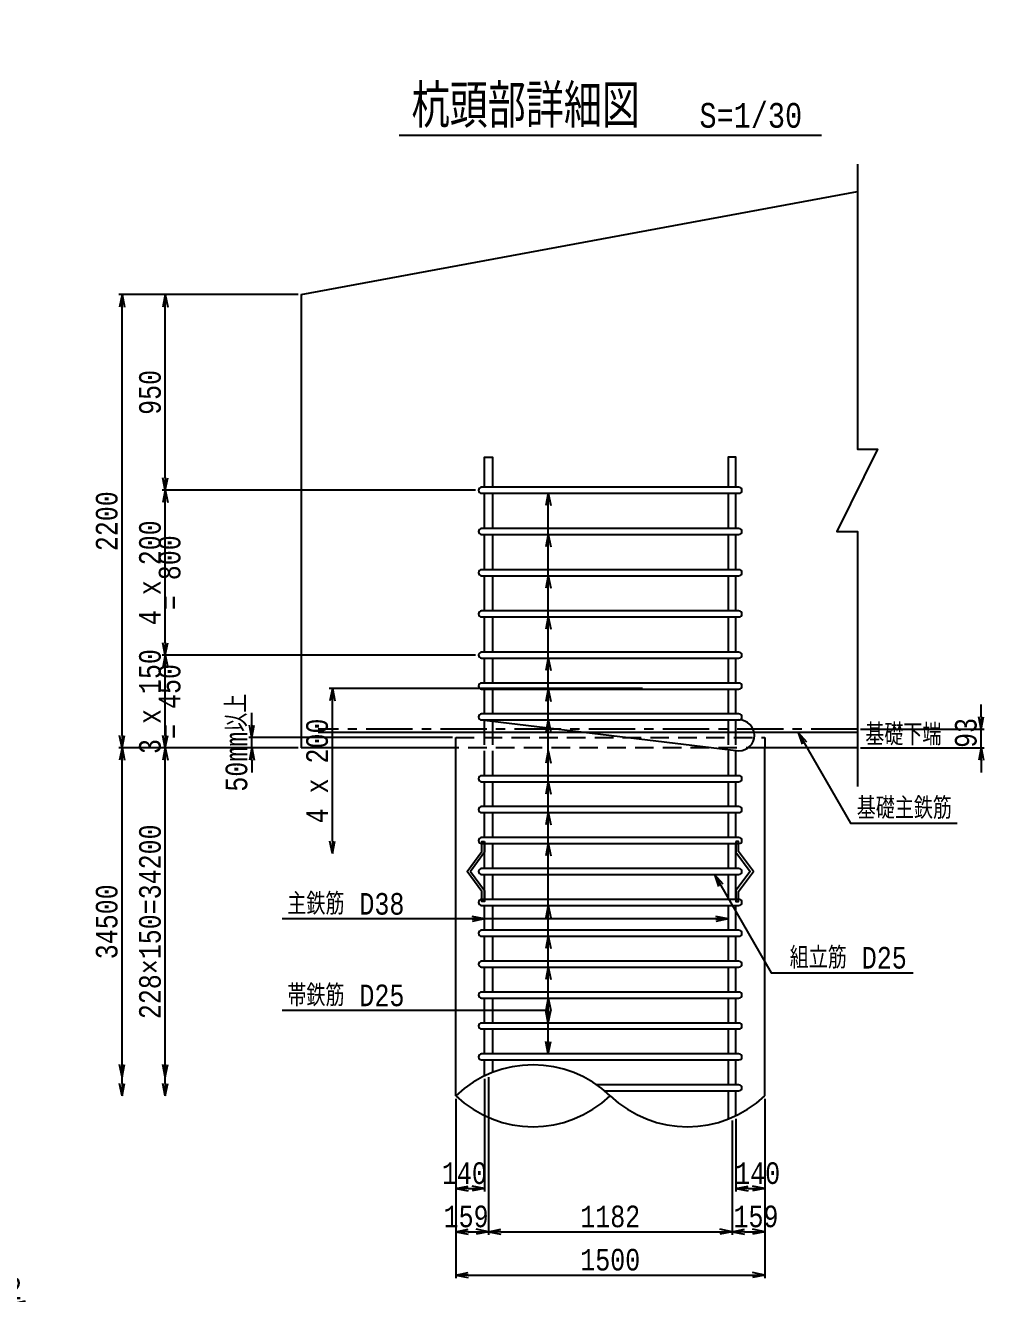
# Model space of a CAD drawing. Extents: x 0 to 42340, y 0 to 30392.
# Drawn here: x 23808 to 31690, y 8544 to 18805 of the extents above; entities that cross this region are included whole.
import ezdxf
from ezdxf.enums import TextEntityAlignment as Align

# ---------------------------------------------------------------- set-up
doc = ezdxf.new("R2010")
doc.units = 0
doc.header["$LTSCALE"] = 300
doc.header["$MEASUREMENT"] = 0
doc.linetypes.add('CENTER', pattern=[2, 1.25, -0.25, 0.25, -0.25])
doc.linetypes.add('DASHED', pattern=[0.75, 0.5, -0.25])
doc.layers.get('0').update_dxf_attribs({"linetype": 'CONTINUOUS'})
doc.layers.get('DEFPOINTS').update_dxf_attribs({"linetype": 'CONTINUOUS'})
for name, color, linetype in [('1002', 1, 'CONTINUOUS'), ('スターラップ', 6, 'CONTINUOUS'), ('主筋', 3, 'CONTINUOUS'), ('引き出し線', 2, 'CONTINUOUS'), ('構造線', 7, 'CONTINUOUS'), ('配力筋', 4, 'CONTINUOUS')]:
    doc.layers.add(name, color=color, linetype=linetype)
doc.styles.get("Standard").update_dxf_attribs({"font": 'monotxt.shx', "width": 0.8, "bigfont": 'extfont.shx'})
doc.dimstyles.new('DIMST1_1', dxfattribs={"dimscale": 50, "dimtxt": 4, "dimasz": 2, "dimexe": 0.5, "dimexo": 0.5, "dimgap": 0.09, "dimtad": 0, "dimdec": 0, "dimzin": 0, "dimtxsty": 'STANDARD', "dimblk": 'ARROW_1', "dimblk1": 'ARROW_1', "dimblk2": 'ARROW_1', "dimcen": 1, "dimdle": 3, "dimclrd": 1, "dimclre": 1, "dimclrt": 3, "dimazin": 3, "dimtfac": 1, "dimtdec": 4, "dimtix": 1, "dimtmove": 0, "dimatfit": 3, "dimtvp": 0.7, "dimtolj": 1, "dimtzin": 0})

# ---------------------------------------------------------------- blocks, each defined once
blk = doc.blocks.new('ARROW_1')
at = {"color": 0}
for p, q in [((0, 0), (-1, 0.2)), ((0, 0), (-1, -0.2)), ((-1, 0), (0, 0))]:
    blk.add_line(p, q, dxfattribs=at)
blk = doc.blocks.new('*D58')
at = {"color": 2, "linetype": 'BYBLOCK'}
for p, q in [((28642, 8515), (28642, 7065)), ((31143, 8515), (31143, 7065)), ((28742, 7090), (31043, 7090))]:
    blk.add_line(p, q, dxfattribs=at)
at = {"layer": 'DEFPOINTS', "color": 0, "linetype": 'BYBLOCK'}
for p in [(28642, 8540), (31143, 8540), (31143, 7090)]:
    blk.add_point(p, dxfattribs=at)
at = {"color": 2, "linetype": 'BYBLOCK', "xscale": 100, "yscale": 100, "zscale": 100, "rotation": 180}
blk.add_blockref('ARROW_1', (28642, 7090), dxfattribs=at)
at = {"color": 2, "linetype": 'BYBLOCK', "xscale": 100, "yscale": 100, "zscale": 100}
blk.add_blockref('ARROW_1', (31143, 7090), dxfattribs=at)
at = {"color": 6, "linetype": 'BYBLOCK', "insert": (29892, 7213), "char_height": 175, "attachment_point": 5}
blk.add_mtext('\\A1;1500', dxfattribs=at)
blk = doc.blocks.new('*D59')
at = {"color": 2, "linetype": 'BYBLOCK'}
for p, q in [((28907, 8691), (28907, 7415)), ((28742, 7440), (28807, 7440))]:
    blk.add_line(p, q, dxfattribs=at)
at = {"layer": 'DEFPOINTS', "color": 0, "linetype": 'BYBLOCK'}
for p in [(28907, 8716), (28642, 7440), (28907, 7440)]:
    blk.add_point(p, dxfattribs=at)
at = {"color": 2, "linetype": 'BYBLOCK', "xscale": 100, "yscale": 100, "zscale": 100, "rotation": 180}
blk.add_blockref('ARROW_1', (28642, 7440), dxfattribs=at)
at = {"color": 2, "linetype": 'BYBLOCK', "xscale": 100, "yscale": 100, "zscale": 100}
blk.add_blockref('ARROW_1', (28907, 7440), dxfattribs=at)
at = {"color": 6, "linetype": 'BYBLOCK', "insert": (28726, 7563), "char_height": 175, "attachment_point": 5}
blk.add_mtext('\\A1;159', dxfattribs=at)
blk = doc.blocks.new('*D60')
at = {"color": 2, "linetype": 'BYBLOCK'}
for p, q in [((24940, 10244), (24940, 12859)), ((30878, 8340), (30878, 7415)), ((29007, 7440), (30778, 7440))]:
    blk.add_line(p, q, dxfattribs=at)
at = {"layer": 'DEFPOINTS', "color": 0, "linetype": 'BYBLOCK'}
for p in [(24940, 12959), (24940, 12959), (24940, 10144), (28907, 8716), (30878, 8365), (30878, 7440)]:
    blk.add_point(p, dxfattribs=at)
at = {"color": 2, "linetype": 'BYBLOCK', "xscale": 100, "yscale": 100, "zscale": 100}
for p, rotation in [((24940, 12959), 90), ((24940, 10144), 270), ((28907, 7440), 180)]:
    blk.add_blockref('ARROW_1', p, dxfattribs=dict(at, rotation=rotation))
blk.add_blockref('ARROW_1', (30878, 7440), dxfattribs=at)
at = {"color": 6, "linetype": 'BYBLOCK', "insert": (24817, 11552), "char_height": 175, "attachment_point": 5, "rotation": 90}
blk.add_mtext('\\A1;228×150=34200', dxfattribs=at)
at = {"color": 6, "linetype": 'BYBLOCK', "insert": (29892, 7563), "char_height": 175, "attachment_point": 5}
blk.add_mtext('\\A1;1182', dxfattribs=at)
blk = doc.blocks.new('*D61')
at = {"color": 2, "linetype": 'BYBLOCK'}
blk.add_line((30978, 7440), (31043, 7440), dxfattribs=at)
at = {"layer": 'DEFPOINTS', "color": 0, "linetype": 'BYBLOCK'}
for p in [(30878, 8365), (31143, 7440), (31143, 7440)]:
    blk.add_point(p, dxfattribs=at)
at = {"color": 2, "linetype": 'BYBLOCK', "xscale": 100, "yscale": 100, "zscale": 100, "rotation": 180}
blk.add_blockref('ARROW_1', (30878, 7440), dxfattribs=at)
at = {"color": 2, "linetype": 'BYBLOCK', "xscale": 100, "yscale": 100, "zscale": 100}
blk.add_blockref('ARROW_1', (31143, 7440), dxfattribs=at)
at = {"color": 6, "linetype": 'BYBLOCK', "insert": (31071, 7563), "char_height": 175, "attachment_point": 5}
blk.add_mtext('\\A1;159', dxfattribs=at)
blk = doc.blocks.new('*D62')
at = {"color": 2, "linetype": 'BYBLOCK'}
for p, q in [((28875, 8676), (28875, 7765)), ((28742, 7790), (28775, 7790))]:
    blk.add_line(p, q, dxfattribs=at)
at = {"layer": 'DEFPOINTS', "color": 0, "linetype": 'BYBLOCK'}
for p in [(28875, 8701), (28642, 7790), (28875, 7790)]:
    blk.add_point(p, dxfattribs=at)
at = {"color": 2, "linetype": 'BYBLOCK', "xscale": 100, "yscale": 100, "zscale": 100, "rotation": 180}
blk.add_blockref('ARROW_1', (28642, 7790), dxfattribs=at)
at = {"color": 2, "linetype": 'BYBLOCK', "xscale": 100, "yscale": 100, "zscale": 100}
blk.add_blockref('ARROW_1', (28875, 7790), dxfattribs=at)
at = {"color": 6, "linetype": 'BYBLOCK', "insert": (28712, 7913), "char_height": 175, "attachment_point": 5}
blk.add_mtext('\\A1;140', dxfattribs=at)
blk = doc.blocks.new('*D63')
at = {"color": 2, "linetype": 'BYBLOCK'}
for p, q in [((27367, 11355), (25917, 11355)), ((25942, 8640), (25942, 11255))]:
    blk.add_line(p, q, dxfattribs=at)
at = {"layer": 'DEFPOINTS', "color": 0, "linetype": 'BYBLOCK'}
for p in [(25942, 11355), (27392, 11355), (25942, 8540)]:
    blk.add_point(p, dxfattribs=at)
at = {"color": 2, "linetype": 'BYBLOCK', "xscale": 100, "yscale": 100, "zscale": 100}
for p, rotation in [((25942, 11355), 90), ((25942, 8540), 270)]:
    blk.add_blockref('ARROW_1', p, dxfattribs=dict(at, rotation=rotation))
at = {"color": 6, "linetype": 'BYBLOCK', "insert": (25819, 9948), "char_height": 175, "attachment_point": 5, "rotation": 90}
blk.add_mtext('\\A1;34500', dxfattribs=at)
blk = doc.blocks.new('*D64')
at = {"color": 2, "linetype": 'BYBLOCK'}
for p, q in [((26015, 16626), (24565, 16626)), ((24590, 13059), (24590, 16526))]:
    blk.add_line(p, q, dxfattribs=at)
at = {"layer": 'DEFPOINTS', "color": 0, "linetype": 'BYBLOCK'}
for p in [(24590, 16626), (26040, 16626), (26040, 12959)]:
    blk.add_point(p, dxfattribs=at)
at = {"color": 2, "linetype": 'BYBLOCK', "xscale": 100, "yscale": 100, "zscale": 100}
for p, rotation in [((24590, 16626), 90), ((24590, 12959), 270)]:
    blk.add_blockref('ARROW_1', p, dxfattribs=dict(at, rotation=rotation))
at = {"color": 6, "linetype": 'BYBLOCK', "insert": (24467, 14793), "char_height": 175, "attachment_point": 5, "rotation": 90}
blk.add_mtext('\\A1;2200', dxfattribs=at)
blk = doc.blocks.new('*D66')
at = {"color": 2, "linetype": 'BYBLOCK'}
for p, q in [((28802, 12105), (26267, 12105)), ((26292, 11455), (26292, 12005))]:
    blk.add_line(p, q, dxfattribs=at)
at = {"layer": 'DEFPOINTS', "color": 0, "linetype": 'BYBLOCK'}
for p in [(26292, 12105), (28827, 12105), (26292, 11355)]:
    blk.add_point(p, dxfattribs=at)
at = {"color": 2, "linetype": 'BYBLOCK', "xscale": 100, "yscale": 100, "zscale": 100}
for p, rotation in [((26292, 12105), 90), ((26292, 11355), 270)]:
    blk.add_blockref('ARROW_1', p, dxfattribs=dict(at, rotation=rotation))
at = {"color": 6, "linetype": 'BYBLOCK', "insert": (26169, 11730), "char_height": 175, "attachment_point": 5, "rotation": 90}
blk.add_mtext('\\A1;3 x 150 ', dxfattribs=at)
blk = doc.blocks.new('*D67')
at = {"color": 2, "linetype": 'BYBLOCK'}
for p, q in [((28802, 13439), (26267, 13439)), ((26292, 12205), (26292, 13339)), ((24961, 6402), (24961, 6885)), ((25061, 5402), (25061, 6885)), ((24861, 6860), (24761, 6860)), ((24961, 6860), (25061, 6860)), ((25161, 6860), (25261, 6860))]:
    blk.add_line(p, q, dxfattribs=at)
at = {"layer": 'DEFPOINTS', "color": 0, "linetype": 'BYBLOCK'}
for p in [(26292, 13439), (28827, 13439), (28827, 12105), (25061, 6860), (24961, 6377), (25061, 5377)]:
    blk.add_point(p, dxfattribs=at)
at = {"color": 2, "linetype": 'BYBLOCK', "xscale": 100, "yscale": 100, "zscale": 100}
for p, rotation in [((26292, 13439), 90), ((26292, 12105), 270), ((25061, 6860), 180)]:
    blk.add_blockref('ARROW_1', p, dxfattribs=dict(at, rotation=rotation))
blk.add_blockref('ARROW_1', (24961, 6860), dxfattribs=at)
at = {"color": 6, "linetype": 'BYBLOCK', "insert": (26169, 12772), "char_height": 175, "attachment_point": 5, "rotation": 90}
blk.add_mtext('\\A1;4 x 200 ', dxfattribs=at)
at = {"color": 6, "linetype": 'BYBLOCK', "insert": (25011, 6982), "char_height": 175, "attachment_point": 5}
blk.add_mtext('\\A1;12', dxfattribs=at)
blk = doc.blocks.new('*D68')
at = {"color": 2, "linetype": 'BYBLOCK'}
for p, q in [((24940, 15143), (24940, 16526)), ((24741, 3902), (24741, 4277)), ((24841, 4252), (24861, 4252))]:
    blk.add_line(p, q, dxfattribs=at)
at = {"layer": 'DEFPOINTS', "color": 0, "linetype": 'BYBLOCK'}
for p in [(24940, 16626), (24940, 16626), (27475, 15043), (24961, 4252), (24961, 4252), (24741, 3877)]:
    blk.add_point(p, dxfattribs=at)
at = {"color": 2, "linetype": 'BYBLOCK', "xscale": 100, "yscale": 100, "zscale": 100}
for p, rotation in [((24940, 16626), 90), ((24940, 15043), 270), ((24741, 4252), 180)]:
    blk.add_blockref('ARROW_1', p, dxfattribs=dict(at, rotation=rotation))
blk.add_blockref('ARROW_1', (24961, 4252), dxfattribs=at)
at = {"color": 6, "linetype": 'BYBLOCK', "insert": (24817, 15835), "char_height": 175, "attachment_point": 5, "rotation": 90}
blk.add_mtext('\\A1;950', dxfattribs=at)
at = {"color": 6, "linetype": 'BYBLOCK', "insert": (24800, 4374), "char_height": 175, "attachment_point": 5}
blk.add_mtext('\\A1;55', dxfattribs=at)
blk = doc.blocks.new('*D69')
at = {"color": 2, "linetype": 'BYBLOCK'}
for p, q in [((26992, 11539), (26992, 11639)), ((28617, 11439), (26967, 11439)), ((26992, 11355), (26992, 11439)), ((26992, 11255), (26992, 11155))]:
    blk.add_line(p, q, dxfattribs=at)
at = {"layer": 'DEFPOINTS', "color": 0, "linetype": 'BYBLOCK'}
for p in [(26992, 11439), (28642, 11439), (26992, 11355)]:
    blk.add_point(p, dxfattribs=at)
at = {"color": 2, "linetype": 'BYBLOCK', "xscale": 100, "yscale": 100, "zscale": 100}
for p, rotation in [((26992, 11439), 270), ((26992, 11355), 90)]:
    blk.add_blockref('ARROW_1', p, dxfattribs=dict(at, rotation=rotation))
at = {"color": 6, "linetype": 'BYBLOCK', "insert": (26869, 11397), "char_height": 175, "attachment_point": 5, "rotation": 90}
blk.add_mtext('\\A1;50mm以上', dxfattribs=at)
blk = doc.blocks.new('*D70')
at = {"color": 2, "linetype": 'BYBLOCK'}
for p, q in [((31541, 13211), (31541, 13311)), ((30566, 13111), (31566, 13111)), ((31541, 12959), (31541, 13111)), ((31541, 12959), (31541, 13111)), ((30566, 12959), (31566, 12959)), ((31541, 12859), (31541, 12759)), ((24961, 3652), (24961, 2244)), ((25061, 2269), (27133, 2269))]:
    blk.add_line(p, q, dxfattribs=at)
at = {"layer": 'DEFPOINTS', "color": 0, "linetype": 'BYBLOCK'}
for p in [(30541, 13111), (31541, 13111), (30541, 12959), (24961, 3677), (27233, 2269), (27233, 2269)]:
    blk.add_point(p, dxfattribs=at)
at = {"color": 2, "linetype": 'BYBLOCK', "xscale": 100, "yscale": 100, "zscale": 100}
for p, rotation in [((31541, 13111), 270), ((31541, 12959), 90), ((24961, 2269), 180)]:
    blk.add_blockref('ARROW_1', p, dxfattribs=dict(at, rotation=rotation))
blk.add_blockref('ARROW_1', (27233, 2269), dxfattribs=at)
at = {"color": 6, "linetype": 'BYBLOCK', "insert": (31418, 13080), "char_height": 175, "attachment_point": 5, "rotation": 90}
blk.add_mtext('\\A1;93', dxfattribs=at)
at = {"color": 6, "linetype": 'BYBLOCK', "insert": (26097, 2392), "char_height": 175, "attachment_point": 5}
blk.add_mtext('\\A1;チューブ内径 φ1390', dxfattribs=at)
blk = doc.blocks.new('*D71')
at = {"color": 2, "linetype": 'BYBLOCK'}
for p, q in [((30909, 8354), (30909, 7765)), ((31009, 7790), (31043, 7790))]:
    blk.add_line(p, q, dxfattribs=at)
at = {"layer": 'DEFPOINTS', "color": 0, "linetype": 'BYBLOCK'}
for p in [(30909, 8379), (31143, 7790), (31143, 7790)]:
    blk.add_point(p, dxfattribs=at)
at = {"color": 2, "linetype": 'BYBLOCK', "xscale": 100, "yscale": 100, "zscale": 100, "rotation": 180}
blk.add_blockref('ARROW_1', (30909, 7790), dxfattribs=at)
at = {"color": 2, "linetype": 'BYBLOCK', "xscale": 100, "yscale": 100, "zscale": 100}
blk.add_blockref('ARROW_1', (31143, 7790), dxfattribs=at)
at = {"color": 6, "linetype": 'BYBLOCK', "insert": (31085, 7913), "char_height": 175, "attachment_point": 5}
blk.add_mtext('\\A1;140', dxfattribs=at)
blk = doc.blocks.new('*D79')
at = {"color": 2, "linetype": 'BYBLOCK'}
for p, q in [((10148, 18390), (19448, 18390)), ((19548, 18065), (19548, 18415)), ((26375, 4718), (26375, 3723)), ((24375, 3748), (26275, 3748))]:
    blk.add_line(p, q, dxfattribs=at)
at = {"layer": 'DEFPOINTS', "color": 0, "linetype": 'BYBLOCK'}
for p in [(10048, 18390), (19548, 18390), (19548, 18040), (24275, 4743), (26375, 4743), (26375, 3748)]:
    blk.add_point(p, dxfattribs=at)
at = {"color": 2, "linetype": 'BYBLOCK', "xscale": 100, "yscale": 100, "zscale": 100, "rotation": 180}
for p in [(10048, 18390), (24275, 3748)]:
    blk.add_blockref('ARROW_1', p, dxfattribs=at)
at = {"color": 2, "linetype": 'BYBLOCK', "xscale": 100, "yscale": 100, "zscale": 100}
for p in [(19548, 18390), (26375, 3748)]:
    blk.add_blockref('ARROW_1', p, dxfattribs=at)
at = {"color": 6, "linetype": 'BYBLOCK', "char_height": 175, "attachment_point": 5}
for s, insert in [('\\A1;9500', (14798, 18513)), ('\\A1;L', (25325, 3870))]:
    blk.add_mtext(s, dxfattribs=dict(at, insert=insert))
blk = doc.blocks.new('*D80')
at = {"color": 2, "linetype": 'BYBLOCK'}
for p, q in [((19648, 18390), (23448, 18390)), ((23548, 18065), (23548, 18415)), ((26575, 4793), (26575, 3723)), ((26275, 3748), (26175, 3748)), ((26375, 3748), (26575, 3748)), ((26675, 3748), (26775, 3748))]:
    blk.add_line(p, q, dxfattribs=at)
at = {"layer": 'DEFPOINTS', "color": 0, "linetype": 'BYBLOCK'}
for p in [(23548, 18390), (19548, 18040), (23548, 18040), (26375, 4743), (26575, 4818), (26575, 3748)]:
    blk.add_point(p, dxfattribs=at)
at = {"color": 2, "linetype": 'BYBLOCK', "xscale": 100, "yscale": 100, "zscale": 100, "rotation": 180}
for p in [(19548, 18390), (26575, 3748)]:
    blk.add_blockref('ARROW_1', p, dxfattribs=at)
at = {"color": 2, "linetype": 'BYBLOCK', "xscale": 100, "yscale": 100, "zscale": 100}
for p in [(23548, 18390), (26375, 3748)]:
    blk.add_blockref('ARROW_1', p, dxfattribs=at)
at = {"color": 6, "linetype": 'BYBLOCK', "char_height": 175, "attachment_point": 5}
for s, insert in [('\\A1;4000', (21548, 18513)), ('\\A1;20', (26475, 3870))]:
    blk.add_mtext(s, dxfattribs=dict(at, insert=insert))
blk = doc.blocks.new('*D91')
at = {"color": 2, "linetype": 'BYBLOCK'}
for p, q in [((9558, 24175), (9558, 21675)), ((5158, 21700), (9458, 21700)), ((33983, 10719), (33983, 10369)), ((33833, 10394), (33883, 10394))]:
    blk.add_line(p, q, dxfattribs=at)
at = {"layer": 'DEFPOINTS', "color": 0, "linetype": 'BYBLOCK'}
for p in [(9558, 24200), (5058, 21700), (9558, 21700), (33733, 10744), (33983, 10744), (33983, 10394)]:
    blk.add_point(p, dxfattribs=at)
at = {"color": 2, "linetype": 'BYBLOCK', "xscale": 100, "yscale": 100, "zscale": 100, "rotation": 180}
for p in [(5058, 21700), (33733, 10394)]:
    blk.add_blockref('ARROW_1', p, dxfattribs=at)
at = {"color": 2, "linetype": 'BYBLOCK', "xscale": 100, "yscale": 100, "zscale": 100}
for p in [(9558, 21700), (33983, 10394)]:
    blk.add_blockref('ARROW_1', p, dxfattribs=at)
at = {"color": 6, "linetype": 'BYBLOCK', "char_height": 175, "attachment_point": 5}
for s, insert in [('\\A1;4500', (7308, 21822)), ('\\A1;50', (33858, 10517))]:
    blk.add_mtext(s, dxfattribs=dict(at, insert=insert))
blk = doc.blocks.new('*D92')
at = {"color": 2, "linetype": 'BYBLOCK'}
for p, q in [((33558, 24175), (33558, 21675)), ((9658, 21700), (33458, 21700)), ((33233, 11044), (32158, 11044)), ((32183, 10844), (32183, 10944)), ((32508, 10744), (32158, 10744))]:
    blk.add_line(p, q, dxfattribs=at)
at = {"layer": 'DEFPOINTS', "color": 0, "linetype": 'BYBLOCK'}
for p in [(9558, 24200), (33558, 24200), (33558, 21700), (32183, 11044), (33258, 11044), (32533, 10744)]:
    blk.add_point(p, dxfattribs=at)
at = {"color": 2, "linetype": 'BYBLOCK', "xscale": 100, "yscale": 100, "zscale": 100}
for p, rotation in [((9558, 21700), 180), ((32183, 11044), 90), ((32183, 10744), 270)]:
    blk.add_blockref('ARROW_1', p, dxfattribs=dict(at, rotation=rotation))
blk.add_blockref('ARROW_1', (33558, 21700), dxfattribs=at)
at = {"color": 6, "linetype": 'BYBLOCK', "insert": (21558, 21822), "char_height": 175, "attachment_point": 5}
blk.add_mtext('\\A1;4 x 6000 = 24 000', dxfattribs=at)
at = {"color": 6, "linetype": 'BYBLOCK', "insert": (32061, 10894), "char_height": 175, "attachment_point": 5, "rotation": 90}
blk.add_mtext('\\A1;60', dxfattribs=at)

msp = doc.modelspace()

# ---------------------------------------------------------------- linework, layer by layer
at = {"color": 4, "linetype": 'CONTINUOUS'}
msp.add_line((30249, 17912.4), (26831.2, 17912.4), dxfattribs=at)
at = {"layer": 'スターラップ', "color": 6, "linetype": 'CONTINUOUS'}
for points in [[(29581.2, 15019, 1), (29581.2, 15067.3), (27499.1, 15067.3, 1), (27499.1, 15019)], [(29581.2, 14685.6, 1), (29581.2, 14733.9), (27499.1, 14733.9, 1), (27499.1, 14685.6)], [(29581.2, 14352.2, 1), (29581.2, 14400.5), (27499.1, 14400.5, 1), (27499.1, 14352.2)], [(29581.2, 14018.8, 1), (29581.2, 14067.1), (27499.1, 14067.1, 1), (27499.1, 14018.8)], [(29581.2, 13685.4, 1), (29581.2, 13733.7), (27499.1, 13733.7, 1), (27499.1, 13685.4)], [(29581.2, 13435.4, 1), (29581.2, 13483.7), (27499.1, 13483.7, 1), (27499.1, 13435.4)], [(29581.2, 12935.3, 1), (29581.2, 13185.3, 1), (29581.2, 13233.6), (27499.1, 13233.6, 1), (27499.1, 13185.3)], [(29581.2, 13185.3, 1), (29581.2, 13233.6), (27499.1, 13233.6, 1), (27499.1, 13185.3)], [(29581.2, 12685.2, 1), (29581.2, 12733.5), (27499.1, 12733.5, 1), (27499.1, 12685.2)], [(29581.2, 12435.2, 1), (29581.2, 12483.5), (27499.1, 12483.5, 1), (27499.1, 12435.2)], [(29581.2, 12185.1, 1), (29581.2, 12233.4), (27499.1, 12233.4, 1), (27499.1, 12185.1)], [(29581.2, 11685, 1), (29581.2, 11733.3), (27499.1, 11733.3, 1), (27499.1, 11685)], [(29581.2, 11435, 1), (29581.2, 11483.3), (27499.1, 11483.3, 1), (27499.1, 11435)], [(29581.2, 11184.9, 1), (29581.2, 11233.2), (27499.1, 11233.2, 1), (27499.1, 11184.9)], [(29581.2, 10934.9, 1), (29581.2, 10983.2), (27499.1, 10983.2, 1), (27499.1, 10934.9)], [(29581.2, 10684.8, 1), (29581.2, 10733.1), (27499.1, 10733.1, 1), (27499.1, 10684.8)], [(29581.2, 10434.8, 1), (29581.2, 10483.1), (27499.1, 10483.1, 1), (27499.1, 10434.8)]]:
    msp.add_lwpolyline(points, format="xyb", close=True, dxfattribs=at)
at = {"layer": 'スターラップ', "color": 4, "linetype": 'CONTINUOUS'}
msp.add_lwpolyline([(29581.2, 11935.1, 1), (29581.2, 11983.4), (27499.1, 11983.4, 1), (27499.1, 11935.1)], format="xyb", close=True, dxfattribs=at)
at = {"layer": 'スターラップ', "color": 6, "linetype": 'CONTINUOUS'}
for points in [[(29581.2, 10184.7, 1), (29581.2, 10233), (28431.1, 10233, 1)], [(28494.7, 10184.7), (29581.2, 10184.7, 1)]]:
    msp.add_lwpolyline(points, format="xyb", dxfattribs=at)
at = {"layer": '主筋', "color": 2, "linetype": 'CENTER'}
msp.add_line((30540.5, 13111.1), (26176.3, 13111.1), dxfattribs=at)
at = {"layer": '主筋', "color": 3, "linetype": 'CONTINUOUS'}
for points in [[(27523.2, 15067.3), (27523.2, 15309.9), (27586.6, 15309.9), (27586.6, 15067.3)], [(29557, 15067.3), (29557, 15309.9), (29493.6, 15309.9), (29493.6, 15067.3)], [(27523.2, 14733.9), (27523.2, 15019)], [(27586.6, 15019), (27586.6, 14733.9)], [(29493.6, 15019), (29493.6, 14733.9)], [(29557, 14733.9), (29557, 15019)], [(27523.2, 14400.5), (27523.2, 14685.6)], [(27586.6, 14685.6), (27586.6, 14400.5)], [(29493.6, 14685.6), (29493.6, 14400.5)], [(29557, 14400.5), (29557, 14685.6)], [(27523.2, 14067.1), (27523.2, 14352.2)], [(27586.6, 14352.2), (27586.6, 14067.1)], [(29493.6, 14352.2), (29493.6, 14067.1)], [(29557, 14067.1), (29557, 14352.2)], [(27523.2, 13733.7), (27523.2, 14018.8)], [(27586.6, 14018.8), (27586.6, 13733.7)], [(29493.6, 14018.8), (29493.6, 13733.7)], [(29557, 13733.7), (29557, 14018.8)], [(27523.2, 13483.7), (27523.2, 13685.4)], [(27586.6, 13685.4), (27586.6, 13483.7)], [(29493.6, 13685.4), (29493.6, 13483.7)], [(29557, 13483.7), (29557, 13685.4)], [(27523.2, 13233.6), (27523.2, 13435.4)], [(27586.6, 13435.4), (27586.6, 13233.6)], [(29493.6, 13435.4), (29493.6, 13233.6)], [(29557, 13233.6), (29557, 13435.4)], [(27523.2, 12983.6), (27523.2, 13185.3)], [(27586.6, 13185.3), (27586.6, 12983.6)], [(29493.6, 13185.3), (29493.6, 12983.6)], [(29557, 12983.6), (29557, 13185.3)], [(30540.5, 13084.4), (26176.3, 13084.4)], [(27523.2, 12733.5), (27523.2, 12935.3)], [(27586.6, 12935.3), (27586.6, 12733.5)], [(29493.6, 12935.3), (29493.6, 12733.5)], [(29557, 12733.5), (29557, 12935.3)], [(27523.2, 12483.5), (27523.2, 12685.2)], [(27586.6, 12685.2), (27586.6, 12483.5)], [(29493.6, 12685.2), (29493.6, 12483.5)], [(29557, 12483.5), (29557, 12685.2)], [(27523.2, 12233.4), (27523.2, 12435.2)], [(27586.6, 12435.2), (27586.6, 12233.4)], [(29493.6, 12435.2), (29493.6, 12233.4)], [(29557, 12233.4), (29557, 12435.2)], [(27523.2, 11983.4), (27523.2, 12185.1)], [(27586.6, 12185.1), (27586.6, 11983.4)], [(29493.6, 12185.1), (29493.6, 11983.4)], [(29557, 11983.4), (29557, 12185.1)], [(27523.2, 11733.3), (27523.2, 11935.1)], [(27586.6, 11935.1), (27586.6, 11733.3)], [(29493.6, 11935.1), (29493.6, 11733.3)], [(29557, 11733.3), (29557, 11935.1)], [(27523.2, 11483.3), (27523.2, 11685)], [(27586.6, 11685), (27586.6, 11483.3)], [(29493.6, 11685), (29493.6, 11483.3)], [(29557, 11483.3), (29557, 11685)], [(27523.2, 11233.2), (27523.2, 11435)], [(27586.6, 11435), (27586.6, 11233.2)], [(29493.6, 11435), (29493.6, 11233.2)], [(29557, 11233.2), (29557, 11435)], [(27523.2, 10983.2), (27523.2, 11184.9)], [(27586.6, 11184.9), (27586.6, 10983.2)], [(29493.6, 11184.9), (29493.6, 10983.2)], [(29557, 10983.2), (29557, 11184.9)], [(27523.2, 10733.1), (27523.2, 10934.9)], [(27586.6, 10934.9), (27586.6, 10733.1)], [(29493.6, 10934.9), (29493.6, 10733.1)], [(29557, 10733.1), (29557, 10934.9)], [(27523.2, 10483.1), (27523.2, 10684.8)], [(27586.6, 10684.8), (27586.6, 10483.1)], [(29493.6, 10684.8), (29493.6, 10483.1)], [(29557, 10483.1), (29557, 10684.8)], [(27523.2, 10305.3), (27523.2, 10434.8)], [(27586.6, 10434.8), (27586.6, 10332.8)], [(29493.6, 10434.8), (29493.6, 10233)], [(29557, 10233), (29557, 10434.8)], [(29493.6, 10184.7), (29493.6, 9955.8)], [(29557, 9983.3), (29557, 10184.7)]]:
    msp.add_lwpolyline(points, dxfattribs=at)
at = {"layer": '引き出し線', "color": 2, "linetype": 'CONTINUOUS'}
for p, q in [((28038.1, 10483.1), (28038.1, 15019)), ((29493.6, 11574.8), (25886.4, 11574.8)), ((28038.1, 10834.1), (25886.4, 10834.1))]:
    msp.add_line(p, q, dxfattribs=at)
for points in [[(30059.3, 13084.4), (30483.2, 12350.1), (31348.1, 12350.1)], [(29382.3, 11935.1), (29841.9, 11139), (30991.3, 11139)]]:
    msp.add_lwpolyline(points, dxfattribs=at)
at = {"layer": '構造線', "color": 7, "linetype": 'CONTINUOUS'}
for p, q in [((26039.6, 16626.4), (30540.5, 17459.9)), ((26039.6, 16626.4), (26039.6, 12959.4)), ((27289.9, 12959.4), (26039.6, 12959.4)), ((27289.9, 10144.3), (27289.9, 12959.4)), ((29790.4, 10144.3), (29790.4, 12959.4)), ((30540.5, 12959.4), (29790.4, 12959.4))]:
    msp.add_line(p, q, dxfattribs=at)
at = {"layer": '構造線', "color": 7, "linetype": 'DASHED'}
msp.add_line((29790.4, 12959.4), (27289.9, 12959.4), dxfattribs=at)
at = {"layer": '構造線', "color": 7}
msp.add_lwpolyline([(30540.5, 17680.5), (30540.5, 15376.6), (30703, 15376.6), (30373.8, 14709.8), (30540.5, 14709.8), (30540.5, 12646)], dxfattribs=at)
at = {"layer": '構造線', "color": 7, "linetype": 'DASHED'}
msp.add_lwpolyline([(27289.9, 12959.4), (27289.9, 13042.8), (29790.4, 13042.8), (29790.4, 12959.4)], dxfattribs=at)
at = {"layer": '構造線', "color": 7, "linetype": 'CONTINUOUS'}
for centre, start, end in [((27915, 9487.9), 46.39725, 133.60288), ((27915, 10800.7), 226.39725, 313.60288), ((29165.2, 10800.7), 226.39725, 313.60288)]:
    msp.add_arc(centre, 906.4, start, end, dxfattribs=at)
at = {"layer": '配力筋', "color": 4}
for points in [[(27523.2, 12200.9), (27523.2, 12114), (27409.2, 11959.2), (27523.2, 11804.4), (27523.2, 11717.5), (27501.6, 11717.5), (27501.6, 11797.3), (27382.3, 11959.2), (27501.6, 12121.1), (27501.6, 12200.9)], [(29557, 12200.9), (29557, 12114), (29671, 11959.2), (29557, 11804.4), (29557, 11717.5), (29578.7, 11717.5), (29578.7, 11797.3), (29698, 11959.2), (29578.7, 12121.1), (29578.7, 12200.9)]]:
    msp.add_lwpolyline(points, close=True, dxfattribs=at)

# ---------------------------------------------------------------- block references
at = {"layer": '1002', "color": 2, "xscale": 100, "yscale": 100, "zscale": 100, "rotation": 270}
for p in [(24589.6, 10296.3), (24939.6, 10296.3)]:
    msp.add_blockref('ARROW_1', p, dxfattribs=at)
at = {"layer": '引き出し線', "color": 2, "linetype": 'CONTINUOUS', "xscale": 100, "yscale": 100, "zscale": 100}
for p, rotation in [((28038.1, 15019), 90), ((28038.1, 14685.6), 90), ((28038.1, 14352.2), 90), ((28038.1, 14018.8), 90), ((28038.1, 13685.4), 90), ((28038.1, 13435.4), 90), ((28038.1, 13185.3), 90), ((30059.3, 13084.4), 120.0000000000021), ((28038.1, 12935.3), 90), ((28038.1, 12685.2), 90), ((28038.1, 12435.2), 90), ((28038.1, 12185.1), 90), ((29382.3, 11935.1), 120.0000000000021), ((28038.1, 11685), 90), ((28038.1, 11435), 90), ((28038.1, 11184.9), 90), ((28038.1, 10934.9), 90), ((28038.1, 10733.1), 270), ((28038.1, 10483.1), 270)]:
    msp.add_blockref('ARROW_1', p, dxfattribs=dict(at, rotation=rotation))
for p in [(27523.2, 11574.8), (29493.6, 11574.8)]:
    msp.add_blockref('ARROW_1', p, dxfattribs=at)

# ---------------------------------------------------------------- texts
at = {"color": 4, "width": 0.8}
for s, height, p in [('杭頭部詳細図', 350, (26932.4, 17976.7)), ('S=1/30', 200, (29261.7, 17976.7))]:
    msp.add_text(s, height=height, dxfattribs=at).set_placement(p)
at = {"layer": '1002', "color": 6, "width": 0.8}
for s, p in [('= 800', (25062.1, 14376.4)), ('= 450', (25062.1, 13334.5))]:
    msp.add_text(s, height=175, rotation=90, dxfattribs=at).set_placement(p, align=Align.CENTER)
msp.add_text('基礎下端', height=175, dxfattribs=at).set_placement((30603.5, 12979.7))
at = {"layer": '引き出し線', "color": 6, "linetype": 'CONTINUOUS', "width": 0.8}
for s, p in [('基礎主鉄筋', (31304.4, 12384.6)), ('組立筋 D25', (30938.9, 11173.6))]:
    msp.add_text(s, height=175, dxfattribs=at).set_placement(p, align=Align.RIGHT)
for s, p in [('主鉄筋 D38', (25927.7, 11609.8)), ('帯鉄筋 D25', (25927.7, 10869.1))]:
    msp.add_text(s, height=175, rotation=359.99966, dxfattribs=at).set_placement(p)

# ---------------------------------------------------------------- dimensions: what is measured, and where the dimension line sits
at = {"layer": '1002', "color": 3}
for base, p1, p2, text, override, picture, middle, set_off in [((34893.2, 15511.6), (32793.2, 16506.6), (34893.2, 16506.6), 'L', {"dimtxt": 3.5, "dimsah": 1, "dimse1": 1, "dimclrd": 2, "dimclre": 2, "dimclrt": 6}, '*D79', (33843.2, 15634.1), (8518.4, 11764)), ((35093.2, 15511.6), (34893.2, 16506.6), (35093.2, 16581.6), '20', {"dimtxt": 3.5, "dimsah": 1, "dimse1": 1, "dimclrd": 2, "dimclre": 2, "dimclrt": 6}, '*D80', (34993.2, 15634.1), (8518.4, 11764)), ((37365.9, 10394.1), (37115.9, 10744.1), (37365.9, 10744.1), '50', {"dimtxt": 3.5, "dimsah": 1, "dimse1": 1, "dimclrd": 2, "dimclre": 2, "dimclrt": 6}, '*D91', (37240.9, 10516.6), (3382.7, 0)), ((29525.3, 9044.3), (27554.9, 10319.8), (29525.3, 9968.8), '1182', {"dimtxt": 3.5, "dimsah": 1, "dimse1": 1, "dimclrd": 2, "dimclre": 2, "dimclrt": 6}, '*D60', (28540.1, 9166.8), (-1352.2, 1604.1)), ((29790.4, 8694.3), (27289.9, 10144.3), (29790.4, 10144.3), '1500', {"dimtxt": 3.5, "dimsah": 1, "dimclrd": 2, "dimclre": 2, "dimclrt": 6}, '*D58', (28540.1, 8816.8), (-1352.2, 1604.1))]:
    dim = msp.add_linear_dim(base=base, p1=p1, p2=p2, text=text, dimstyle='DIMST1_1', override=override, dxfattribs=at)
    dim.commit()
    dim.dimension.update_dxf_attribs({"geometry": picture, "text_midpoint": middle, "insert": set_off})
for base, p1, p2, override, picture, middle in [((9557.7, 21700), (5057.7, 21700), (9557.7, 24200), {"dimtxt": 3.5, "dimsah": 1, "dimclrd": 2, "dimclre": 2, "dimclrt": 6}, '*D91', (7307.7, 21822.5)), ((33557.7, 21700), (9557.7, 24200), (33557.7, 24200), {"dimtxt": 3.5, "dimsah": 1, "dimse1": 1, "dimclrd": 2, "dimclre": 2, "dimclrt": 6}, '*D92', (21557.7, 21822.5)), ((19547.7, 18390.3), (10047.7, 18390.3), (19547.7, 18040.3), {"dimtxt": 3.5, "dimsah": 1, "dimclrd": 2, "dimclre": 2, "dimclrt": 6}, '*D79', (14797.7, 18512.8)), ((23547.7, 18390.3), (19547.7, 18040.3), (23547.7, 18040.3), {"dimtxt": 3.5, "dimsah": 1, "dimse1": 1, "dimclrd": 2, "dimclre": 2, "dimclrt": 6}, '*D80', (21547.7, 18512.8))]:
    dim = msp.add_linear_dim(base=base, p1=p1, p2=p2, dimstyle='DIMST1_1', override=override, dxfattribs=at)
    dim.commit()
    dim.dimension.update_dxf_attribs({"geometry": picture, "text_midpoint": middle})
for base, p1, p2, text, override, picture, middle, set_off in [((35565.9, 11044.1), (35915.9, 10744.1), (36640.9, 11044.1), '60', {"dimtxt": 3.5, "dimsah": 1, "dimclrd": 2, "dimclre": 2, "dimclrt": 6}, '*D92', (35443.4, 10894.1), (3382.7, 0)), ((24939.6, 15043.2), (27474.9, 13709.6), (27474.9, 15043.2), '800', {"dimtxt": 3.5, "dimsah": 1, "dimse1": 1, "dimclrd": 2, "dimclre": 2, "dimclrt": 6}, '*D67', (24817.1, 14376.4), (-1352.2, 1604.1)), ((24939.6, 13709.6), (24939.6, 12959.4), (27474.9, 13709.6), '450', {"dimtxt": 3.5, "dimsah": 1, "dimse1": 1, "dimclrd": 2, "dimclre": 2, "dimclrt": 6}, '*D66', (24817.1, 13334.5), (-1352.2, 1604.1)), ((25639.6, 13042.8), (25639.6, 12959.4), (27289.9, 13042.8), '50mm以上', {"dimtxt": 3.5, "dimsah": 1, "dimclrd": 2, "dimclre": 2, "dimclrt": 6}, '*D69', (25517.1, 13001.1), (-1352.2, 1604.1)), ((24589.6, 12959.4), (24589.6, 10144.3), (26039.6, 12959.4), '34500', {"dimtxt": 3.5, "dimsah": 1, "dimclrd": 2, "dimclre": 2, "dimclrt": 6}, '*D63', (24467.1, 11551.9), (-1352.2, 1604.1))]:
    dim = msp.add_linear_dim(base=base, p1=p1, p2=p2, angle=90, text=text, dimstyle='DIMST1_1', override=override, dxfattribs=at)
    dim.commit()
    dim.dimension.update_dxf_attribs({"geometry": picture, "text_midpoint": middle, "insert": set_off})
for base, p1, p2, text, override, picture, middle in [((24589.6, 16626.4), (26039.6, 12959.4), (26039.6, 16626.4), '2200', {"dimtxt": 3.5, "dimsah": 1, "dimse1": 1, "dimclrd": 2, "dimclre": 2, "dimclrt": 6}, '*D64', (24467.1, 14792.9)), ((24939.6, 16626.4), (27474.9, 15043.2), (24939.6, 16626.4), '950', {"dimtxt": 3.5, "dimsah": 1, "dimse1": 1, "dimclrd": 2, "dimclre": 2, "dimclrt": 6}, '*D68', (24817.1, 15834.8)), ((24939.6, 12959.4), (24939.6, 10144.3), (24939.6, 12959.4), '228×150=34200', {"dimtxt": 3.5, "dimsah": 1, "dimclrd": 2, "dimclre": 2, "dimclrt": 6}, '*D60', (24817.1, 11551.9))]:
    dim = msp.add_linear_dim(base=base, p1=p1, p2=p2, angle=90, text=text, dimstyle='DIMST1_1', override=override, dxfattribs=at)
    dim.commit()
    dim.dimension.update_dxf_attribs({"geometry": picture, "text_midpoint": middle})
dim = msp.add_linear_dim(base=(24960.7, 4251.5), p1=(24740.8, 3877.1), p2=(24960.7, 4251.5), text='55', dimstyle='DIMST1_1', override={"dimtxt": 3.5, "dimsah": 1, "dimclrd": 2, "dimclre": 2, "dimclrt": 6}, dxfattribs=at)
dim.commit()
dim.dimension.update_dxf_attribs({"geometry": '*D68', "text_midpoint": (24799.6, 4374), "dimtype": 160})
for base, p1, p2, text, picture, middle in [((25060.7, 6859.9), (24960.7, 6377.1), (25060.7, 5377.1), '12', '*D67', (25010.7, 6982.4)), ((27233.2, 2269.3), (24960.7, 3677.1), (27233.2, 2269.3), 'チューブ内径 φ1390', '*D70', (26097, 2391.8))]:
    dim = msp.add_linear_dim(base=base, p1=p1, p2=p2, text=text, dimstyle='DIMST1_1', override={"dimtxt": 3.5, "dimsah": 1, "dimclrd": 2, "dimclre": 2, "dimclrt": 6}, dxfattribs=at)
    dim.commit()
    dim.dimension.update_dxf_attribs({"geometry": picture, "text_midpoint": middle})
dim = msp.add_linear_dim(base=(31540.5, 13111.1), p1=(30540.5, 12959.4), p2=(30540.5, 13111.1), angle=90, text='93', dimstyle='DIMST1_1', override={"dimtxt": 3.5, "dimsah": 1, "dimclrd": 2, "dimclre": 2, "dimclrt": 6}, dxfattribs=at)
dim.commit()
dim.dimension.update_dxf_attribs({"geometry": '*D70', "text_midpoint": (31418, 13079.6), "dimtype": 160})
for base, p1, p2, text, override, picture, middle in [((27523.2, 9394.3), (27289.9, 9394.3), (27523.2, 10305.3), '140', {"dimtxt": 3.5, "dimsah": 1, "dimclrd": 2, "dimclre": 2, "dimclrt": 6}, '*D62', (27359.8, 9516.8)), ((27554.9, 9044.3), (27289.9, 9044.3), (27554.9, 10319.8), '159', {"dimtxt": 3.5, "dimsah": 1, "dimclrd": 2, "dimclre": 2, "dimclrt": 6}, '*D59', (27373.4, 9166.8)), ((29790.4, 9044.3), (29525.3, 9968.8), (29790.4, 9044.3), '159', {"dimtxt": 3.5, "dimsah": 1, "dimse1": 1, "dimclrd": 2, "dimclre": 2, "dimclrt": 6}, '*D61', (29718.7, 9166.8)), ((29790.4, 9394.3), (29557, 9983.3), (29790.4, 9394.3), '140', {"dimtxt": 3.5, "dimsah": 1, "dimclrd": 2, "dimclre": 2, "dimclrt": 6}, '*D71', (29733.1, 9516.8))]:
    dim = msp.add_linear_dim(base=base, p1=p1, p2=p2, text=text, dimstyle='DIMST1_1', override=override, dxfattribs=at)
    dim.commit()
    dim.dimension.update_dxf_attribs({"geometry": picture, "text_midpoint": middle, "dimtype": 160, "insert": (-1352.2, 1604.1)})

doc.saveas('drawing.dxf')
